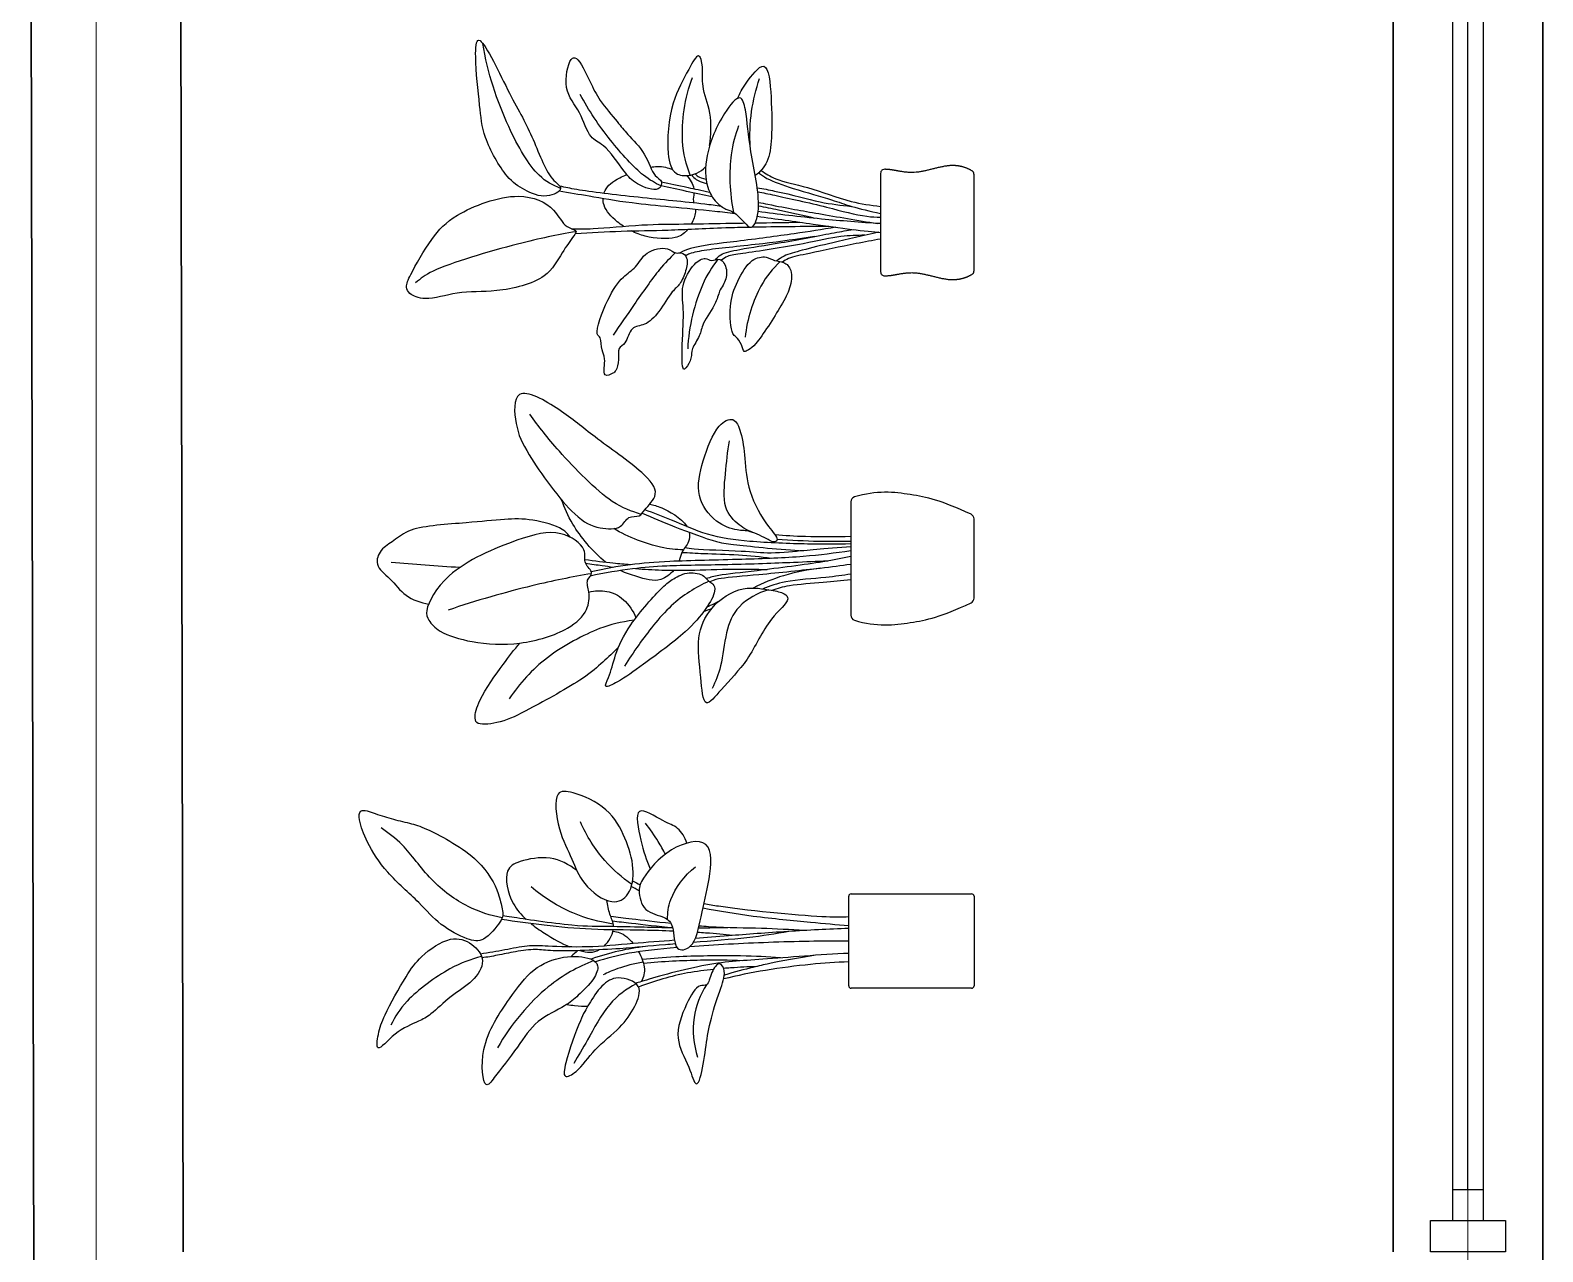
# Model space of a CAD drawing. Header units: metres. Extents: x 68508 to 226087, y -5893 to 20329.
# Drawn here: x 186342 to 188768, y 6134 to 8093 of the extents above; entities that cross this region are included whole.
import ezdxf

# ---------------------------------------------------------------- set-up
doc = ezdxf.new("R2010")
doc.units = ezdxf.units.M
doc.header["$LTSCALE"] = 0.05
for name, color, linetype, lineweight in [('A314G', 151, 'Continuous', 25), ('Acotado', 251, 'Continuous', 15), ('muro', 7, 'Continuous', 30)]:
    doc.layers.add(name, color=color, linetype=linetype, lineweight=lineweight)

# ---------------------------------------------------------------- blocks, each defined once
blk = doc.blocks.new('*U106')
at = {"layer": 'muro', "color": 7, "linetype": 'Continuous', "lineweight": 30}
for p, q in [((10.3397, 0.12), (7.5822, 0.12)), ((7.462, -0.12), (10.4594, -0.12))]:
    blk.add_line(p, q, dxfattribs=at)
blk = doc.blocks.new('*U119')
at = {"layer": 'muro', "color": 7, "linetype": 'Continuous', "lineweight": 30}
for p, q in [((2.8775, 0.12), (0.12, 0.12)), ((0, -0.12), (2.8775, -0.12))]:
    blk.add_line(p, q, dxfattribs=at)
blk = doc.blocks.new('*U120')
at = {"layer": 'A314G', "color": 151, "linetype": 'Continuous', "lineweight": 25}
for p, q in [((0.1, 0.085, -1), (0.1, 0.035, -1)), ((2.6575, 0.085, -1), (2.6575, 0.035, -1)), ((0.1, 0.06, -1), (2.6575, 0.06, -1))]:
    blk.add_line(p, q, dxfattribs=at)
at = {"layer": 'A314G', "color": 151, "linetype": 'Continuous', "lineweight": 25, "elevation": -1}
for points in [[(0.05, 0), (0, 0), (0, 0.12), (0.05, 0.12)], [(2.7075, 0), (2.7575, 0), (2.7575, 0.12), (2.7075, 0.12)], [(0.05, 0.085), (0.05, 0.035), (2.7075, 0.035), (2.7075, 0.085)]]:
    blk.add_lwpolyline(points, close=True, dxfattribs=at)

msp = doc.modelspace()

# ---------------------------------------------------------------- linework, layer by layer
for centre, radius, start, end in [((187665.957, 7336.919), 8.245, 107.179971, 180), ((187847.199, 7309.534), 8.245, 0, 64.904893), ((187847.199, 7182.447), 8.245, 295.095107, 360), ((187665.957, 7155.062), 8.245, 180, 252.820029), ((187658.424, 6704.378), 3.895, 90, 180), ((187851.548, 6704.378), 3.895, 0, 90), ((187658.424, 6560.617), 3.895, 180, 270), ((187851.548, 6560.617), 3.895, 270, 0)]:
    msp.add_arc(centre, radius, start, end)
for points, knots in [([(187192.424, 7839.437), (187193.202, 7843.893), (187171.9, 7854.797), (187146.248, 7929.703), (187111.248, 7986.973), (187058.309, 8101.295), (187054.534, 8043.539), (187062.95, 7971.925), (187067.205, 7922.48), (187103.766, 7856.585), (187133.179, 7836.956), (187167.97, 7821.816), (187191.57, 7834.543), (187192.424, 7839.437)], [0, 0, 0, 0, 0.39959571, 1.16026008, 1.97278457, 2.8137116, 3.27384386, 4.04849785, 4.6869895, 5.42779509, 5.95497145, 6.48933013, 6.92822822, 6.92822822, 6.92822822, 6.92822822]), ([(187192.424, 7839.437), (187180.082, 7845.005), (187152.367, 7857.732), (187103.339, 7941.613), (187074.807, 8026.09), (187067.771, 8071.994)], [0, 0, 0, 0, 0.56062369, 1.40482399, 2.44308495, 2.44308495, 2.44308495, 2.44308495]), ([(187353.968, 7850.465), (187352.605, 7854.364), (187340.375, 7858.936), (187329.627, 7897.17), (187299.617, 7925.921), (187283.835, 7946.498), (187253.682, 7981.342), (187240.452, 8008.664), (187220.721, 8051.378), (187205.555, 8048.425), (187194.687, 7996.009), (187225.305, 7964.381), (187237.565, 7918.858), (187263.265, 7911.847), (187294.888, 7865.561), (187311.549, 7846.332), (187350.964, 7831.798), (187355.259, 7846.772), (187353.968, 7850.465)], [0, 0, 0, 0, 0.32881913, 0.87271035, 1.43707555, 1.89372051, 2.47353054, 2.99521911, 3.56735274, 3.82169875, 4.41610837, 5.00995507, 5.581398, 6.01769169, 6.65716035, 7.13510372, 7.6498958, 7.96134373, 7.96134373, 7.96134373, 7.96134373]), ([(187431.38, 7908.302), (187433.773, 7925.526), (187435.62, 7960.257), (187417.422, 8002.812), (187422.01, 8031.488), (187414.471, 8062.137), (187395.326, 8024.987), (187368.335, 7978.822), (187360.53, 7898.062), (187372.998, 7860.502), (187397.644, 7859.72), (187411.126, 7863.481), (187420.975, 7870.051), (187424.998, 7874.05)], [0, 0, 0, 0, 0.63532972, 1.22163155, 1.71215355, 2.09161481, 2.54605092, 3.22634025, 4.01807804, 4.53078609, 4.92492959, 5.25726164, 5.62009818, 5.62009818, 5.62009818, 5.62009818]), ([(187476.349, 7984.148), (187479.92, 7992.802), (187487.335, 8005.916), (187524.916, 8056.181), (187530.879, 7979.377), (187531.734, 7923.491), (187526.795, 7881.435), (187512.121, 7866.221), (187504.646, 7860.159)], [0, 0, 0, 0, 0.46617261, 1.01399696, 1.64151217, 2.35100998, 2.90260101, 3.37524765, 3.37524765, 3.37524765, 3.37524765]), ([(187400.3, 7860.948), (187393.897, 7878.654), (187382.706, 7915.456), (187391.223, 7985.879), (187403.928, 8017.754)], [0, 0, 0, 0, 0.66108187, 1.55354282, 1.55354282, 1.55354282, 1.55354282]), ([(187496.563, 7905.7), (187495.336, 7924.819), (187496.823, 7963.412), (187505.657, 7998.709), (187511.615, 8015.756)], [0, 0, 0, 0, 0.66686071, 1.31429443, 1.31429443, 1.31429443, 1.31429443]), ([(187353.522, 7843.651), (187343.704, 7848.652), (187322.862, 7859.08), (187268.51, 7918.427), (187237.618, 7964.807), (187223.634, 7990.568)], [0, 0, 0, 0, 0.50571593, 1.27977177, 2.10464008, 2.10464008, 2.10464008, 2.10464008]), ([(187469.8, 7801.261), (187465.637, 7803.889), (187457.18, 7805.802), (187440.68, 7817), (187424.482, 7842.385), (187422.978, 7894.85), (187450.019, 7956.906), (187481.72, 7994.964), (187491, 7960.755), (187495.231, 7897.597), (187516.289, 7814.106), (187500.94, 7770.217), (187485.925, 7786.222), (187475.279, 7797.803), (187469.8, 7801.261)], [0, 0, 0, 0, 0.32159686, 0.7006036, 1.16843044, 1.79379881, 2.54643807, 3.06662407, 3.46901951, 4.19363494, 5.03548146, 5.53419263, 5.86642777, 6.28972411, 6.28972411, 6.28972411, 6.28972411]), ([(187477.893, 7940.104), (187472.375, 7925.045), (187462.393, 7894.162), (187462.867, 7831.253), (187469.8, 7801.261)], [0, 0, 0, 0, 0.6101423, 1.45543391, 1.45543391, 1.45543391, 1.45543391]), ([(187262.023, 7831.753), (187262.509, 7833.303), (187266.477, 7843.223), (187277.273, 7852.328), (187294.496, 7860.253), (187298.599, 7861.967)], [4.196762582, 4.196762582, 4.196762582, 4.196762582, 4.284420799, 4.774146909, 4.916377096, 4.916377096, 4.916377096, 4.916377096]), ([(187336.639, 7873.615), (187340.399, 7874.293), (187355.609, 7876.203), (187363.954, 7872.713), (187371.969, 7870.035)], [5.336654782, 5.336654782, 5.336654782, 5.336654782, 5.47039957, 5.913307651, 5.913307651, 5.913307651, 5.913307651]), ([(187402.401, 7861.344), (187404.531, 7858.567), (187410.082, 7853.418), (187416.338, 7850.327), (187423.914, 7848.105), (187426.854, 7847.328)], [0, 0, 0, 0, 0.285023523, 0.56647485, 0.713006162, 0.713006162, 0.713006162, 0.713006162]), ([(187408.188, 7863.09), (187409.565, 7861.5), (187412.576, 7858.01), (187419.422, 7855.875), (187425.61, 7854.568)], [0, 0, 0, 0, 0.220932726, 0.521796928, 0.521796928, 0.521796928, 0.521796928]), ([(187510.002, 7864.817), (187514.273, 7861.566), (187523.606, 7854.192), (187566.282, 7838.515), (187627.805, 7821.907), (187654.454, 7811.434), (187688.585, 7803.031), (187705.532, 7799.6)], [0, 0, 0, 0, 0.35299359, 0.94460127, 1.64663004, 2.16194638, 2.66745091, 2.66745091, 2.66745091, 2.66745091]), ([(187513.85, 7868.701), (187521.279, 7863.541), (187537.212, 7852.358), (187591.026, 7842.414), (187650.4, 7818.754), (187689.816, 7812.512), (187705.532, 7810.867)], [0, 0, 0, 0, 0.45819529, 1.09861836, 1.85286773, 2.34854972, 2.34854972, 2.34854972, 2.34854972]), ([(187190.149, 7835.737), (187206.19, 7832.963), (187240, 7827.553), (187310.075, 7814.722), (187402.476, 7807.8), (187461.369, 7800.907), (187472.215, 7799.574)], [0, 0, 0, 0, 0.61470048, 1.34777625, 2.36408622, 2.59312826, 2.59312826, 2.59312826, 2.59312826]), ([(187450.163, 7810.907), (187441.395, 7812.113), (187400.613, 7817.481), (187321.057, 7824.305), (187219.419, 7836.796), (187200.322, 7841.294), (187191.279, 7843.236)], [2.41301102, 2.41301102, 2.41301102, 2.41301102, 2.66570903, 3.57648288, 4.45217402, 4.91553234, 4.91553234, 4.91553234, 4.91553234]), ([(187353.968, 7850.465), (187368.343, 7847.328), (187384.047, 7843.925), (187418.442, 7836.541), (187431.306, 7833.797)], [0, 0, 0, 0, 0.58439284, 0.888017489, 0.888017489, 0.888017489, 0.888017489]), ([(187507.734, 7840.812), (187517.297, 7839.13), (187558.722, 7831.392), (187606.143, 7816.731), (187642.021, 7812.702), (187658.808, 7810.952)], [1.28936439, 1.28936439, 1.28936439, 1.28936439, 1.51429512, 2.27715746, 2.9030695, 2.9030695, 2.9030695, 2.9030695]), ([(187213.531, 7763.507), (187216.032, 7766.957), (187220.501, 7773.218), (187197.971, 7776.331), (187183.658, 7810.505), (187123.46, 7839.14), (187022.283, 7800.483), (186985.874, 7761.909), (186952.031, 7703.656), (186943.364, 7682.247), (186949.822, 7669.371), (186977.094, 7657.95), (187028.664, 7675.977), (187088.517, 7671.861), (187171.121, 7691.599), (187192.849, 7735.328), (187208.637, 7756.757), (187213.531, 7763.507)], [0, 0, 0, 0, 0.25800161, 0.60644519, 1.12126567, 1.80644734, 2.69577453, 3.35765377, 4.06972758, 4.4734365, 4.77044911, 5.21753509, 5.85351473, 6.55420518, 7.3385276, 7.94188582, 8.44659629, 8.44659629, 8.44659629, 8.44659629]), ([(187293.139, 7778.956), (187289.704, 7781.22), (187275.751, 7791.43), (187262.066, 7806.485), (187260.414, 7820.123), (187260.597, 7823.792)], [3.18641727, 3.18641727, 3.18641727, 3.18641727, 3.343263094, 3.857078894, 4.052050469, 4.052050469, 4.052050469, 4.052050469]), ([(187406.245, 7832.469), (187405.906, 7827.802), (187404.644, 7822.326), (187405.499, 7817.32), (187405.698, 7816.414)], [0.553378051, 0.553378051, 0.553378051, 0.553378051, 0.825310681, 0.885846175, 0.885846175, 0.885846175, 0.885846175]), ([(187508.563, 7834.109), (187517.659, 7832.692), (187538.224, 7828.252), (187620.717, 7810.305), (187672.85, 7794.912), (187698.404, 7793.674), (187705.532, 7793.708)], [1.77888436, 1.77888436, 1.77888436, 1.77888436, 2.22024044, 3.03168971, 3.74804879, 4.02970179, 4.02970179, 4.02970179, 4.02970179]), ([(187600.637, 7791.626), (187581.041, 7796.225), (187548.436, 7803.565), (187520.879, 7809.061), (187509.707, 7811.279)], [0, 0, 0, 0, 0.68354366, 1.07749712, 1.07749712, 1.07749712, 1.07749712]), ([(187509.729, 7817.371), (187514.925, 7816.312), (187553.647, 7808.486), (187603.702, 7799.61), (187668.994, 7788.45), (187700.336, 7783.491)], [1.46905105, 1.46905105, 1.46905105, 1.46905105, 1.58914033, 2.39069088, 3.24892, 3.24892, 3.24892, 3.24892]), ([(187408.257, 7806.603), (187408.545, 7804.964), (187409.153, 7798.021), (187405.555, 7789.015), (187402.013, 7782.825)], [1.099174105, 1.099174105, 1.099174105, 1.099174105, 1.199251041, 1.502949055, 1.502949055, 1.502949055, 1.502949055]), ([(187507.862, 7794.991), (187537.71, 7791.005), (187611.171, 7780.413), (187683.525, 7770.452), (187705.532, 7769.176)], [2.84378408, 2.84378408, 2.84378408, 2.84378408, 3.47392658, 4.39326621, 4.39326621, 4.39326621, 4.39326621]), ([(187705.532, 7783.17), (187673.675, 7785.101), (187604.507, 7790.574), (187540.812, 7798.158), (187509.081, 7802.532)], [0.18943279, 0.18943279, 0.18943279, 0.18943279, 0.9579973, 1.84792615, 1.84792615, 1.84792615, 1.84792615]), ([(187217.145, 7770.324), (187185.637, 7764.921), (187129.53, 7753.748), (186985.524, 7711.554), (186968.778, 7695.089), (186959.699, 7688.399)], [0, 0, 0, 0, 0.8614075, 1.91022863, 2.42186302, 2.42186302, 2.42186302, 2.42186302]), ([(187209.913, 7775.112), (187221.504, 7774.935), (187244.985, 7774.18), (187324.194, 7782.504), (187390.413, 7782.462), (187438.882, 7783.472), (187477.224, 7784.083), (187487.815, 7784.245)], [0, 0, 0, 0, 0.5187431, 1.29603422, 2.01755199, 2.7418988, 3.00306331, 3.00306331, 3.00306331, 3.00306331]), ([(187216.082, 7767.252), (187240.584, 7768.914), (187289.744, 7771.82), (187367.314, 7772.358), (187430.654, 7776.087), (187482.149, 7777.506), (187495.552, 7777.807)], [0, 0, 0, 0, 0.75501768, 1.51779653, 2.36387574, 2.64570626, 2.64570626, 2.64570626, 2.64570626]), ([(187396.277, 7774.21), (187389.044, 7765.604), (187376.56, 7757.812), (187336.07, 7759.047), (187312.705, 7768.16), (187305.802, 7771.626)], [1.65458177, 1.65458177, 1.65458177, 1.65458177, 2.07770305, 2.7098501, 3.00397798, 3.00397798, 3.00397798, 3.00397798]), ([(187633.868, 7777.391), (187611.662, 7773.72), (187566.693, 7766.652), (187477.831, 7754.701), (187406.07, 7747.118), (187389.112, 7739.034), (187384.193, 7736.436)], [0, 0, 0, 0, 0.72279363, 1.57182728, 2.33221434, 2.64417434, 2.64417434, 2.64417434, 2.64417434]), ([(187599.575, 7762.634), (187571.918, 7758.41), (187520.145, 7750.523), (187429.122, 7742.123), (187403.699, 7736.624), (187394.581, 7732.932), (187392.396, 7731.946)], [0, 0, 0, 0, 0.8058645, 1.63979098, 2.1104609, 2.26447822, 2.26447822, 2.26447822, 2.26447822]), ([(187440.878, 7725.387), (187443.308, 7728.304), (187448.72, 7735.443), (187483.448, 7743.134), (187544.986, 7751.681), (187630.748, 7768.919), (187651.287, 7772.088), (187661.39, 7773.76)], [0, 0, 0, 0, 0.29685705, 0.79270587, 1.51443025, 2.33205793, 2.81961352, 2.81961352, 2.81961352, 2.81961352]), ([(187680.402, 7764.49), (187667.579, 7764.481), (187639.802, 7763.865), (187583.052, 7750.031), (187486.678, 7735.271), (187462.28, 7732.645), (187453.37, 7726.863), (187450.383, 7724.483)], [0, 0, 0, 0, 0.54556633, 1.23630174, 2.10623892, 2.54829125, 2.79947283, 2.79947283, 2.79947283, 2.79947283]), ([(187702.914, 7769.341), (187678.162, 7764.135), (187629.856, 7753.14), (187582.28, 7741.221), (187550.882, 7732.543), (187542.781, 7726.267), (187539.041, 7723.351)], [0, 0, 0, 0, 0.76624442, 1.39040947, 1.87655337, 2.20835414, 2.20835414, 2.20835414, 2.20835414]), ([(187276.122, 7543.122), (187278.647, 7544.558), (187281.561, 7547.199), (187287.107, 7565.258), (187282.815, 7584.681), (187298.59, 7590.009), (187303.929, 7619.411), (187329.127, 7618.857), (187351.292, 7641.276), (187370.026, 7674.59), (187384.575, 7685.45), (187393.702, 7706.774), (187397.679, 7728.006), (187386.398, 7738.447), (187376.11, 7733.742), (187364.287, 7747.378), (187327.308, 7739.537), (187314.365, 7712.103), (187290.185, 7698.283), (187267.506, 7664.324), (187245.413, 7605.071), (187258.387, 7601.599), (187256.925, 7578.57), (187266.072, 7568.954), (187257.94, 7534.456), (187272.697, 7541.174), (187276.122, 7543.122)], [0, 0, 0, 0, 0.2276228, 0.60101372, 0.97054415, 1.29119675, 1.73293253, 2.13312563, 2.62254841, 3.16495367, 3.53540592, 3.95373897, 4.35440696, 4.65849172, 4.92072329, 5.26121952, 5.76719336, 6.2401975, 6.68372059, 7.2719946, 7.93310057, 8.18257742, 8.57193132, 8.90974081, 9.35531378, 9.66398167, 9.66398167, 9.66398167, 9.66398167]), ([(187705.532, 7758.433), (187692.878, 7756.219), (187657.715, 7749.762), (187593.896, 7735.877), (187560.015, 7729.191), (187551.084, 7723.629), (187548.046, 7721.552)], [0.26741879, 0.26741879, 0.26741879, 0.26741879, 0.70291897, 1.4707904, 1.98799385, 2.25219364, 2.25219364, 2.25219364, 2.25219364]), ([(187376.248, 7736.377), (187367.467, 7727.812), (187349.825, 7710.542), (187309.454, 7652.219), (187287.77, 7621.039), (187276.771, 7604.53)], [0, 0, 0, 0, 0.53359316, 1.26500971, 1.94358794, 1.94358794, 1.94358794, 1.94358794]), ([(187448.318, 7677.105), (187450.075, 7680.773), (187455.624, 7686.532), (187461.589, 7709.197), (187449.265, 7730.517), (187434.122, 7721.472), (187424.108, 7730.47), (187404.08, 7718.776), (187384.072, 7683.18), (187391.228, 7645.684), (187387.035, 7594.909), (187386.624, 7546.025), (187394.701, 7552.279), (187403.196, 7567.944), (187401.79, 7583.144), (187416.921, 7603.17), (187419.189, 7624.111), (187442.822, 7655.096), (187445.926, 7672.111), (187448.318, 7677.105)], [0, 0, 0, 0, 0.3019349, 0.72027491, 1.10875492, 1.42867956, 1.71405299, 2.10383109, 2.65274832, 3.18686439, 3.85221241, 4.40592229, 4.58755015, 4.95587957, 5.30046438, 5.72163855, 6.12949415, 6.6741951, 7.08536372, 7.08536372, 7.08536372, 7.08536372]), ([(187444.68, 7726.08), (187435.065, 7713.077), (187416.124, 7686.339), (187397.112, 7617.127), (187396.343, 7582.146)], [0, 0, 0, 0, 0.61266441, 1.5138806, 1.5138806, 1.5138806, 1.5138806]), ([(187493.64, 7580.707), (187497.332, 7583.1), (187507.751, 7589.856), (187547.013, 7652.558), (187560.427, 7677.339), (187565.402, 7708.464), (187551.035, 7722.858), (187534.778, 7722.755), (187522.162, 7731.969), (187495.812, 7726.98), (187474.748, 7689.781), (187461.464, 7653.791), (187466.183, 7606.099), (187473.911, 7602.043), (187483.498, 7590.207), (187485.115, 7575.18), (187491.145, 7579.089), (187493.64, 7580.707)], [0, 0, 0, 0, 0.35116181, 1.09820704, 1.59715223, 2.06066454, 2.42679459, 2.76903662, 3.10354523, 3.52367881, 4.08185693, 4.65540813, 5.23332241, 5.47656968, 5.81856993, 6.11931953, 6.35670785, 6.35670785, 6.35670785, 6.35670785]), ([(187544.458, 7722.416), (187532.57, 7710.655), (187509.892, 7685.15), (187491.001, 7629.572), (187488.604, 7601.21)], [0, 0, 0, 0, 0.62302037, 1.43585964, 1.43585964, 1.43585964, 1.43585964]), ([(187142.182, 7412.131), (187130.234, 7431.512), (187119.473, 7455.39), (187114.486, 7530.175), (187197.82, 7482.322), (187244.089, 7441.59), (187321.632, 7388.969), (187354.289, 7350.313), (187326.243, 7325.173), (187320.292, 7312.001), (187299.111, 7315.656), (187291.163, 7292.33), (187251.589, 7293.439), (187210.834, 7312.587), (187159.81, 7383.536), (187142.182, 7412.131)], [0, 0, 0, 0, 0.65140989, 1.25116438, 1.97365101, 2.72477027, 3.57805374, 4.14063315, 4.6243181, 4.94380242, 5.30071106, 5.68885021, 6.19378448, 6.79233488, 7.75340012, 7.75340012, 7.75340012, 7.75340012]), ([(187321.743, 7316.952), (187305.534, 7322.292), (187271.851, 7331.862), (187186.856, 7419.377), (187157.71, 7457.102), (187143.07, 7477.853)], [0, 0, 0, 0, 0.62939557, 1.57959279, 2.34735663, 2.34735663, 2.34735663, 2.34735663]), ([(187525.147, 7276.378), (187529.856, 7273.901), (187535.472, 7271.004), (187542.908, 7277.923), (187522.042, 7299.185), (187491.454, 7352.956), (187488.613, 7405.543), (187483.329, 7446.284), (187470.845, 7475.381), (187440.574, 7459.528), (187419.626, 7402.441), (187407.231, 7346.882), (187438.894, 7303.104), (187475.413, 7289.994), (187496.216, 7291.775), (187517.334, 7280.49), (187525.147, 7276.378)], [0, 0, 0, 0, 0.296663, 0.50006791, 0.93803603, 1.63972437, 2.28322351, 2.85518504, 3.28664189, 3.71660224, 4.40585024, 5.06461064, 5.68117881, 6.21077728, 6.61421625, 7.10646865, 7.10646865, 7.10646865, 7.10646865]), ([(187503.836, 7286.677), (187494.879, 7289.642), (187477.814, 7298.854), (187450.818, 7327.237), (187457.32, 7383.353), (187459.858, 7417.373), (187463.1, 7434.824)], [0, 0, 0, 0, 0.46797406, 0.99155556, 1.63554103, 2.27741533, 2.27741533, 2.27741533, 2.27741533]), ([(187850.695, 7317), (187802.812, 7339.425), (187756.701, 7349.565), (187698.945, 7355.745), (187663.522, 7344.796)], [0.39058882, 0.39058882, 0.39058882, 0.39058882, 1.16595964, 1.92537455, 1.92537455, 1.92537455, 1.92537455]), ([(187264.635, 7240.35), (187243.433, 7256.477), (187209.725, 7300.111), (187198.756, 7326.629), (187193.914, 7340.261)], [3.97869849, 3.97869849, 3.97869849, 3.97869849, 4.76750574, 5.35329331, 5.35329331, 5.35329331, 5.35329331]), ([(187335.129, 7333.199), (187341.734, 7331.846), (187354.334, 7328.826), (187384.66, 7312.435), (187395.306, 7297.157)], [0, 0, 0, 0, 0.4181128, 1.05577062, 1.05577062, 1.05577062, 1.05577062]), ([(187207.863, 7280.296), (187204.128, 7284.889), (187196.691, 7295.601), (187145.84, 7310.279), (187101.423, 7309.65), (187042.284, 7302.609), (186951.684, 7297.908), (186926.441, 7274.679), (186903.081, 7261.631), (186892.791, 7234.257), (186920.624, 7214.264), (186941.963, 7183.92), (186968.042, 7175.336), (186980.785, 7173.086)], [0, 0, 0, 0, 0.37067651, 0.99066079, 1.58236544, 2.27452961, 3.10332415, 3.60538977, 4.05007814, 4.47267369, 4.9570788, 5.49508519, 6.04314486, 6.04314486, 6.04314486, 6.04314486]), ([(187323.273, 7318.716), (187340.457, 7311.14), (187372.811, 7297.808), (187443.698, 7271.034), (187473.788, 7268.683), (187546.124, 7259.942), (187581.972, 7258.681)], [0, 0, 0, 0, 0.66023042, 1.40136285, 1.906419, 2.81890607, 2.81890607, 2.81890607, 2.81890607]), ([(187657.713, 7269.472), (187634.57, 7268.924), (187588.931, 7268.701), (187495.513, 7272.276), (187428.898, 7281.531), (187370.886, 7308.274), (187341.741, 7318.699), (187327.359, 7324.205)], [0, 0, 0, 0, 0.73302649, 1.57921358, 2.30867745, 3.00009736, 3.59798288, 3.59798288, 3.59798288, 3.59798288]), ([(186981.282, 7147.038), (186978.362, 7151.747), (186973.797, 7165.167), (187009.6, 7230.304), (187120.45, 7277.042), (187189.442, 7295.443), (187236.582, 7263.456), (187227.517, 7237.594), (187248.017, 7223.446), (187231.487, 7211.497), (187240.094, 7191.766), (187236.733, 7161.252), (187204.342, 7129.215), (187126.573, 7105.454), (187052.867, 7109.84), (186999.146, 7125.855), (186984.894, 7141.213), (186981.282, 7147.038)], [0, 0, 0, 0, 0.35471278, 1.0672384, 2.0430493, 2.78510724, 3.37496878, 3.78948292, 4.15902431, 4.48194557, 4.86596584, 5.33456986, 5.9070408, 6.69462041, 7.46406825, 8.11135662, 8.55021073, 8.55021073, 8.55021073, 8.55021073]), ([(187389.207, 7259.937), (187376.886, 7260.4), (187352.065, 7261.803), (187300.437, 7280.031), (187277.502, 7294.073)], [0, 0, 0, 0, 0.53496071, 1.32504187, 1.32504187, 1.32504187, 1.32504187]), ([(187398.575, 7288.237), (187399.615, 7282.957), (187398.384, 7269.889), (187385.821, 7258.05), (187384.154, 7247.338), (187382.553, 7242.455)], [1.201396424, 1.201396424, 1.201396424, 1.201396424, 1.460190904, 1.857667543, 2.145213238, 2.145213238, 2.145213238, 2.145213238]), ([(187536.076, 7284.347), (187552.371, 7283.111), (187585.009, 7281.163), (187633.498, 7280.922), (187657.713, 7281.701)], [0, 0, 0, 0, 0.6158926, 1.36580847, 1.36580847, 1.36580847, 1.36580847]), ([(187539.527, 7277.29), (187561.549, 7275.564), (187605.703, 7273.477), (187640.383, 7273.586), (187657.713, 7273.968)], [0, 0, 0, 0, 0.71606128, 1.35036903, 1.35036903, 1.35036903, 1.35036903]), ([(187241.612, 7225.41), (187262.175, 7230.069), (187305.362, 7237.685), (187368.637, 7242.778), (187483.784, 7244.841), (187580.346, 7248.468), (187632.465, 7255.122), (187657.713, 7258.949)], [0, 0, 0, 0, 0.69957967, 1.40419728, 2.34774041, 3.22257792, 3.99248449, 3.99248449, 3.99248449, 3.99248449]), ([(187386.866, 7255.957), (187398.664, 7255.316), (187422.385, 7253.882), (187478.557, 7252.796), (187512.702, 7249.04), (187530.224, 7246.772)], [0, 0, 0, 0, 0.523693, 1.17755083, 1.81794932, 1.81794932, 1.81794932, 1.81794932]), ([(187657.713, 7264.796), (187639.534, 7263.429), (187602.243, 7260.366), (187583.021, 7258.936), (187526.353, 7252.875), (187486.248, 7258.656), (187406.48, 7259.726), (187396.729, 7262.585), (187391.719, 7263.518)], [0, 0, 0, 0, 0.65049821, 1.05644243, 1.69034186, 2.30036477, 3.06433849, 3.40825929, 3.40825929, 3.40825929, 3.40825929]), ([(187030.489, 7231.529), (187012.091, 7232.772), (186975.302, 7235.354), (186938.936, 7238.096), (186920.757, 7239.513)], [0, 0, 0, 0, 0.65423177, 1.30481825, 1.30481825, 1.30481825, 1.30481825]), ([(187231.386, 7244.681), (187246.34, 7242.474), (187276.363, 7238.842), (187294.974, 7237.275), (187304.285, 7236.576)], [0, 0, 0, 0, 0.59234377, 1.05788422, 1.05788422, 1.05788422, 1.05788422]), ([(187232.417, 7238.857), (187241.232, 7237.425), (187258.894, 7234.768), (187270.868, 7233.177), (187276.859, 7232.412)], [0, 0, 0, 0, 0.455281231, 0.829694729, 0.829694729, 0.829694729, 0.829694729]), ([(187620.84, 7242.074), (187602.449, 7241.194), (187564.801, 7239.55), (187460.626, 7235.396), (187363.419, 7235.135), (187308.643, 7230.237), (187262.372, 7222.83), (187240.025, 7218.002)], [0, 0, 0, 0, 0.65373545, 1.55543241, 2.42692161, 3.07950549, 3.80798889, 3.80798889, 3.80798889, 3.80798889]), ([(187312.479, 7230.024), (187326.448, 7228.823), (187355.424, 7227.126), (187399.721, 7226.996), (187470.145, 7229.815), (187505.485, 7228.991), (187523.588, 7228.465)], [0, 0, 0, 0, 0.57047085, 1.16158706, 1.89571752, 2.54409452, 2.54409452, 2.54409452, 2.54409452]), ([(187657.713, 7249.401), (187642.844, 7246.26), (187613.347, 7239.848), (187509.105, 7226.334), (187447.712, 7219.957), (187432.836, 7215.829), (187426.214, 7214.109)], [0, 0, 0, 0, 0.59392436, 1.50133955, 2.19268087, 2.59118713, 2.59118713, 2.59118713, 2.59118713]), ([(187657.713, 7236.618), (187641.362, 7234.392), (187608.679, 7230.019), (187512.945, 7219.878), (187451.701, 7215.185), (187439.486, 7212.241), (187431.861, 7208.594)], [0, 0, 0, 0, 0.64486181, 1.55555566, 2.27079319, 2.6226215, 2.6226215, 2.6226215, 2.6226215]), ([(187609.994, 7230.487), (187589.736, 7228.444), (187549.566, 7220.206), (187516.755, 7206.708), (187501.001, 7198.783)], [0, 0, 0, 0, 0.6874817, 1.32730185, 1.32730185, 1.32730185, 1.32730185]), ([(187242.036, 7221.774), (187209.944, 7216.318), (187145.998, 7203.771), (187056.146, 7178.386), (187012.037, 7163.309)], [0, 0, 0, 0, 0.86925717, 1.90945726, 1.90945726, 1.90945726, 1.90945726]), ([(187439.445, 7193.976), (187440.047, 7198.767), (187437.65, 7205.91), (187429.481, 7209.135), (187422.82, 7220.166), (187397.733, 7226.258), (187372.245, 7213.736), (187354.169, 7199.713), (187301.272, 7140.328), (187279.924, 7093.832), (187271.628, 7057.988), (187259.518, 7035.894), (187289.097, 7050.079), (187325.043, 7076.641), (187393.983, 7126.355), (187424.295, 7162.663), (187438.448, 7186.027), (187439.445, 7193.976)], [0, 0, 0, 0, 0.29791544, 0.54312641, 0.84498136, 1.27470472, 1.72802025, 2.15484121, 2.93005265, 3.57773364, 4.11988765, 4.45611098, 4.85111926, 5.47314934, 6.28329728, 6.9044056, 7.39869125, 7.39869125, 7.39869125, 7.39869125]), ([(187373.736, 7227.179), (187368.258, 7220.798), (187349.439, 7206.267), (187319.985, 7215.178), (187297.065, 7222.742), (187288.204, 7226.703)], [2.42866355, 2.42866355, 2.42866355, 2.42866355, 2.78461611, 3.33343087, 3.67544577, 3.67544577, 3.67544577, 3.67544577]), ([(187430.342, 7209.74), (187408.632, 7199.372), (187367.741, 7175.401), (187317.833, 7108.531), (187302.1, 7085.157), (187294.679, 7073.189)], [0, 0, 0, 0, 0.74729442, 1.53752937, 2.10924888, 2.10924888, 2.10924888, 2.10924888]), ([(187657.713, 7220.94), (187644.349, 7219.093), (187618.653, 7214.966), (187552.156, 7210.893), (187528.693, 7201.921), (187516.795, 7197.369)], [0, 0, 0, 0, 0.55958671, 1.26678694, 1.81058459, 1.81058459, 1.81058459, 1.81058459]), ([(187657.713, 7211.908), (187642.982, 7210.35), (187614.817, 7206.933), (187558.959, 7203.958), (187540.277, 7197.906), (187530.986, 7194.932)], [0, 0, 0, 0, 0.58637643, 1.23533839, 1.71120791, 1.71120791, 1.71120791, 1.71120791]), ([(187237.819, 7192.265), (187247.094, 7194.873), (187267.307, 7195.359), (187292.41, 7184.301), (187309.535, 7161.745), (187313.179, 7150.919)], [0, 0, 0, 0, 0.47289292, 0.93935946, 1.36427157, 1.36427157, 1.36427157, 1.36427157]), ([(187426.11, 7014.73), (187431.292, 7012.889), (187452.821, 7041.313), (187495.309, 7081.91), (187523.392, 7148.248), (187562.614, 7179.214), (187550.657, 7191.842), (187528.577, 7195.011), (187483.179, 7204.5), (187430.318, 7169.97), (187408.982, 7118.275), (187417.732, 7061.339), (187420.171, 7016.84), (187426.11, 7014.73)], [0, 0, 0, 0, 0.4948213, 1.20042353, 1.96243473, 2.53009457, 2.81145136, 3.22091639, 3.80923518, 4.48371452, 5.12067112, 5.82082397, 6.38783614, 6.38783614, 6.38783614, 6.38783614]), ([(187526.201, 7195.789), (187508.666, 7191.236), (187474.53, 7172.065), (187456.036, 7128.139), (187451.582, 7073.188), (187440.854, 7049.17), (187435.402, 7037.375)], [0, 0, 0, 0, 0.6484754, 1.2471903, 1.89406551, 2.4432752, 2.4432752, 2.4432752, 2.4432752]), ([(187434.072, 7165.286), (187430.455, 7164.354), (187425.99, 7162.072), (187423.217, 7161.068), (187421.398, 7160.454)], [0.117338876, 0.117338876, 0.117338876, 0.117338876, 0.291720494, 0.502808287, 0.502808287, 0.502808287, 0.502808287]), ([(187445.881, 7177.261), (187441.456, 7174.94), (187432.508, 7170.489), (187428.569, 7168.654), (187426.598, 7167.74)], [0, 0, 0, 0, 0.340548063, 0.565120502, 0.565120502, 0.565120502, 0.565120502]), ([(187663.522, 7147.185), (187698.945, 7136.236), (187756.701, 7142.416), (187802.812, 7152.556), (187850.695, 7174.981)], [-1.55999636, -1.55999636, -1.55999636, -1.55999636, -0.80058146, -0.02521064, -0.02521064, -0.02521064, -0.02521064]), ([(187310.324, 7147.1), (187287.701, 7144.01), (187253.46, 7136.35), (187165.736, 7090.291), (187127.022, 7045.843), (187109.947, 7021.233)], [0, 0, 0, 0, 0.63283013, 1.49298728, 2.32682021, 2.32682021, 2.32682021, 2.32682021]), ([(187285.443, 7104.107), (187277.367, 7095.776), (187259.034, 7078.874), (187229.056, 7051.747), (187141.384, 7003.962), (187100.575, 6982.944), (187059.279, 6977.87), (187053.349, 6991.022), (187061.461, 7022.487), (187100.478, 7077.436), (187117.74, 7099.429), (187127.139, 7110.489)], [0, 0, 0, 0, 0.51896848, 1.08803606, 1.96047348, 2.59111547, 3.11109635, 3.38467356, 3.86949558, 4.59448327, 5.17491939, 5.17491939, 5.17491939, 5.17491939]), ([(187231.19, 6724.595), (187220.877, 6737.455), (187211.152, 6765.24), (187188.064, 6807.849), (187179.349, 6876.058), (187215.606, 6871.451), (187270.378, 6847.497), (187297.078, 6798.404), (187311.832, 6750.633), (187305.626, 6706.051), (187273.233, 6687.459), (187242.337, 6710.696), (187231.19, 6724.595)], [0, 0, 0, 0, 0.58806215, 1.22533271, 1.88094858, 2.31243698, 2.99027338, 3.64220583, 4.26606722, 4.83062525, 5.30183849, 5.93748924, 5.93748924, 5.93748924, 5.93748924]), ([(187094.852, 6663.078), (187097.901, 6667.524), (187101.05, 6672.805), (187098.348, 6685.218), (187093.087, 6711.793), (187064.768, 6766.661), (186982.773, 6811.221), (186954.878, 6820.979), (186923.379, 6827.684), (186897.471, 6836), (186868.724, 6846.523), (186869.061, 6823.854), (186881.896, 6788.846), (186912.872, 6740.537), (186965.98, 6695.616), (186997.533, 6657.894), (187041.381, 6634.81), (187070.365, 6629.47), (187089.317, 6655.005), (187094.852, 6663.078)], [0, 0, 0, 0, 0.29727298, 0.5872021, 1.03117675, 1.72273136, 2.56411338, 3.04856438, 3.53043593, 4.01478472, 4.44019066, 4.77570354, 5.31507889, 5.98677338, 6.7197672, 7.34402416, 7.95124271, 8.40202894, 8.94180798, 8.94180798, 8.94180798, 8.94180798]), ([(187394.834, 6789.59), (187391.903, 6798.414), (187381.081, 6816.973), (187358.053, 6822.241), (187306.861, 6857.974), (187322.269, 6788.656), (187329.2, 6762.897), (187336.134, 6748.206)], [0, 0, 0, 0, 0.46456955, 0.92006336, 1.47748775, 2.07417139, 2.68824555, 2.68824555, 2.68824555, 2.68824555]), ([(187306.744, 6723.494), (187290.774, 6734.442), (187260.747, 6759.717), (187233.855, 6801.317), (187224.084, 6823.623)], [0, 0, 0, 0, 0.67040721, 1.4222428, 1.4222428, 1.4222428, 1.4222428]), ([(187360.386, 6771.844), (187356.759, 6778.825), (187349.142, 6792.613), (187335.812, 6812.301), (187328.566, 6821.698)], [0, 0, 0, 0, 0.427333755, 0.952153628, 0.952153628, 0.952153628, 0.952153628]), ([(187098.928, 6669.887), (187079.952, 6673.418), (187041.921, 6685.078), (186982.846, 6728.082), (186941.363, 6788.433), (186916.389, 6805.605), (186904.394, 6813.97)], [0, 0, 0, 0, 0.66934436, 1.42024832, 2.16764861, 2.75028022, 2.75028022, 2.75028022, 2.75028022]), ([(187329.266, 6683.409), (187321.466, 6690.762), (187315.724, 6714.317), (187324.531, 6735.122), (187363.971, 6784.01), (187438.719, 6803.068), (187431.469, 6727.342), (187417.503, 6675.449), (187408.235, 6620.749), (187372.906, 6614.381), (187375.418, 6657.028), (187359.862, 6672.699), (187337.119, 6676.007), (187329.266, 6683.409)], [0, 0, 0, 0, 0.49345875, 0.90451018, 1.6059276, 2.26285911, 2.91698534, 3.61063514, 4.23617626, 4.63570342, 5.1504955, 5.55150687, 6.04832086, 6.04832086, 6.04832086, 6.04832086]), ([(187218.442, 6745.551), (187206.053, 6755.363), (187177.047, 6771.134), (187127.77, 6761.819), (187099.836, 6747.706), (187109.052, 6698.358), (187129.079, 6674.689), (187137.002, 6667.324)], [0, 0, 0, 0, 0.60567752, 1.21686934, 1.6598063, 2.30044836, 2.64235728, 2.64235728, 2.64235728, 2.64235728]), ([(187363.995, 6667.042), (187364.113, 6677.966), (187365.071, 6700.686), (187391.138, 6738.352), (187408.532, 6751.352)], [0, 0, 0, 0, 0.5035758, 1.21354211, 1.21354211, 1.21354211, 1.21354211]), ([(187276.811, 6659.814), (187254.682, 6663.029), (187210.768, 6674.36), (187165.183, 6702.268), (187145.104, 6719.238)], [0, 0, 0, 0, 0.72046265, 1.50163611, 1.50163611, 1.50163611, 1.50163611]), ([(187277.269, 6655.61), (187277.038, 6662.98), (187270.008, 6676.083), (187268.041, 6690.376), (187266.262, 6697.788)], [4.845917834, 4.845917834, 4.845917834, 4.845917834, 5.217866944, 5.638519534, 5.638519534, 5.638519534, 5.638519534]), ([(187372.114, 6653.671), (187356.596, 6653.917), (187318.008, 6654.751), (187268.367, 6656.062), (187214.51, 6655.158), (187114.31, 6670.833), (187104.669, 6672.255), (187099.843, 6673.007)], [0.97887038, 0.97887038, 0.97887038, 0.97887038, 1.43898626, 2.09901134, 2.7768851, 3.64359572, 3.98031387, 3.98031387, 3.98031387, 3.98031387]), ([(187369.527, 6660.646), (187345.35, 6663.135), (187300.385, 6668.4), (187284.371, 6670.294), (187272.967, 6671.711)], [1.98857758, 1.98857758, 1.98857758, 1.98857758, 2.51972141, 3.03619967, 3.03619967, 3.03619967, 3.03619967]), ([(187654.529, 6656.847), (187634.064, 6658.566), (187592.907, 6662.389), (187502.883, 6670.992), (187447.366, 6680.033), (187420.622, 6685.146)], [0, 0, 0, 0, 0.69043433, 1.53514171, 2.29154449, 2.29154449, 2.29154449, 2.29154449]), ([(187422.322, 6692.566), (187429.663, 6691.284), (187492.689, 6681.092), (187618.234, 6670.033), (187642.515, 6671.52), (187654.529, 6671.723)], [1.29531496, 1.29531496, 1.29531496, 1.29531496, 1.4573406, 2.61699944, 3.14512253, 3.14512253, 3.14512253, 3.14512253]), ([(187373.097, 6648.282), (187357.526, 6648.962), (187308.126, 6650.661), (187243.268, 6649.954), (187168.346, 6657.142), (187120.342, 6663.54), (187097.534, 6667.198)], [1.06474065, 1.06474065, 1.06474065, 1.06474065, 1.45691331, 2.26495637, 3.03172703, 3.73105022, 3.73105022, 3.73105022, 3.73105022]), ([(187145.002, 6660.408), (187151.83, 6654.893), (187172.522, 6640.638), (187194.043, 6628.684), (187207.159, 6623.097)], [2.753447409, 2.753447409, 2.753447409, 2.753447409, 3.029163615, 3.534985034, 3.534985034, 3.534985034, 3.534985034]), ([(187275.531, 6664.78), (187285.628, 6663.636), (187305.822, 6661.345), (187350.019, 6656.251), (187372.114, 6653.671)], [0, 0, 0, 0, 0.48567025, 1.20424212, 1.20424212, 1.20424212, 1.20424212]), ([(187276.525, 6648.507), (187284.22, 6646.797), (187293.731, 6645.403), (187305.419, 6632.938), (187308.879, 6628.482)], [0, 0, 0, 0, 0.427771378, 0.618362024, 0.618362024, 0.618362024, 0.618362024]), ([(187558.331, 6647.934), (187536.012, 6644.048), (187502.28, 6637.865), (187434.785, 6632.503), (187405.185, 6630.188)], [0, 0, 0, 0, 0.72517108, 1.37728541, 1.37728541, 1.37728541, 1.37728541]), ([(187654.529, 6652.692), (187621.927, 6651.468), (187558.191, 6648.404), (187468.463, 6641.472), (187425.946, 6637.852), (187408.371, 6636.413)], [0, 0, 0, 0, 0.87022138, 1.72936297, 2.29156831, 2.29156831, 2.29156831, 2.29156831]), ([(187583.923, 6649.444), (187560.742, 6650.705), (187511.799, 6653.646), (187459.828, 6653.144), (187419.59, 6656.084), (187414.413, 6656.494)], [0, 0, 0, 0, 0.73407897, 1.54437674, 1.66100579, 1.66100579, 1.66100579, 1.66100579]), ([(186899.725, 6461.209), (186903.601, 6459.478), (186927.523, 6489.004), (186964.242, 6503.131), (186985.263, 6514.469), (187016.225, 6545.761), (187051.615, 6565.365), (187074.466, 6600.854), (187051.37, 6630.476), (187014.276, 6642.558), (186966.554, 6608.062), (186944.702, 6577.324), (186909.137, 6513.975), (186900.18, 6487.334), (186896.69, 6462.564), (186899.725, 6461.209)], [0, 0, 0, 0, 0.51974523, 1.09483991, 1.52016407, 2.09338657, 2.66766762, 3.19275026, 3.68431125, 4.20717287, 4.8489721, 5.41574064, 6.14973301, 6.65840997, 7.06537072, 7.06537072, 7.06537072, 7.06537072]), ([(187374.972, 6633.76), (187353.387, 6632.088), (187303.113, 6628.275), (187237.601, 6621.646), (187173.255, 6624.089), (187139.089, 6626.06), (187102.68, 6617.827), (187076.994, 6613.85), (187063.983, 6611.594)], [2.63330975, 2.63330975, 2.63330975, 2.63330975, 3.26799294, 4.0239606, 4.72089705, 5.23237907, 5.76111177, 6.3147551, 6.3147551, 6.3147551, 6.3147551]), ([(187376.287, 6627.912), (187370.775, 6627.469), (187335.843, 6624.6), (187294.14, 6619.705), (187180.584, 6615.061), (187153.843, 6620.292), (187119.69, 6615.857), (187092.281, 6609.705), (187074.551, 6606.76), (187066.32, 6605.433)], [1.59831727, 1.59831727, 1.59831727, 1.59831727, 1.73211585, 2.48515107, 3.39528684, 3.86465214, 4.36236509, 4.84314699, 5.25878749, 5.25878749, 5.25878749, 5.25878749]), ([(187328.649, 6623.704), (187314.224, 6622.086), (187285.521, 6617.296), (187255.745, 6608.659), (187241.186, 6603.457)], [0, 0, 0, 0, 0.58044567, 1.17951299, 1.17951299, 1.17951299, 1.17951299]), ([(187654.529, 6632.498), (187611.583, 6632.516), (187531.806, 6631.248), (187438.841, 6626.287), (187399.591, 6623.481)], [0, 0, 0, 0, 0.99842443, 1.93429364, 1.93429364, 1.93429364, 1.93429364]), ([(187468.635, 6641.389), (187454.069, 6642.936), (187439.559, 6644.456), (187416.433, 6645.981), (187411.817, 6646.265)], [0, 0, 0, 0, 0.583102454, 0.719166616, 0.719166616, 0.719166616, 0.719166616]), ([(187065.559, 6607.966), (187048.037, 6603.031), (187014.434, 6591.822), (186942.46, 6538.89), (186927.272, 6511.379), (186919.962, 6497.527)], [0, 0, 0, 0, 0.65003587, 1.463943, 2.06690707, 2.06690707, 2.06690707, 2.06690707]), ([(187198.797, 6528.538), (187207.747, 6533.897), (187220.268, 6544.925), (187246.301, 6569.527), (187255.33, 6593.636), (187239.987, 6607.222), (187194.883, 6610.066), (187145.453, 6589.517), (187109.618, 6538.824), (187060.888, 6469.124), (187068.778, 6389.862), (187088.512, 6417.396), (187124.694, 6462.869), (187151.66, 6506.261), (187186.916, 6521.423), (187198.797, 6528.538)], [0, 0, 0, 0, 0.46418174, 0.9895113, 1.40321413, 1.75178557, 2.32964387, 2.9617049, 3.64764417, 4.48792079, 5.14793797, 5.51219545, 6.20203354, 6.8415022, 7.45776256, 7.45776256, 7.45776256, 7.45776256]), ([(187245.629, 6601.115), (187219.624, 6590.446), (187168.603, 6564.272), (187111.449, 6498.382), (187091.333, 6461.039)], [0, 0, 0, 0, 0.80775245, 1.79999738, 1.79999738, 1.79999738, 1.79999738]), ([(187379.237, 6621.948), (187349.72, 6619.595), (187302.067, 6614.567), (187265.954, 6604.604), (187248.191, 6599.051)], [2.10075041, 2.10075041, 2.10075041, 2.10075041, 2.84762598, 3.5048844, 3.5048844, 3.5048844, 3.5048844]), ([(187324.862, 6598.771), (187310.973, 6596.545), (187283.693, 6589.063), (187268.099, 6582.055), (187260.453, 6578.289)], [0, 0, 0, 0, 0.57139922, 1.01618402, 1.01618402, 1.01618402, 1.01618402]), ([(187654.529, 6612.785), (187608.448, 6610.713), (187514.651, 6602.413), (187426.547, 6598.25), (187328.873, 6569.839), (187315.236, 6565.522), (187312.623, 6564.679)], [0, 0, 0, 0, 1.03474766, 1.90576829, 2.78522068, 3.00151023, 3.00151023, 3.00151023, 3.00151023]), ([(187317.562, 6615.377), (187322.146, 6607.222), (187329.718, 6588.212), (187325.552, 6574.602), (187322.208, 6567.675)], [0.788650431, 0.788650431, 0.788650431, 0.788650431, 1.087254125, 1.440781101, 1.440781101, 1.440781101, 1.440781101]), ([(187544.978, 6605.421), (187523.587, 6607.066), (187482.686, 6609.822), (187375.978, 6608.04), (187341.331, 6604.608), (187323.497, 6602.773)], [0, 0, 0, 0, 0.7056885, 1.60102466, 2.24612342, 2.24612342, 2.24612342, 2.24612342]), ([(187484.389, 6601.049), (187461.771, 6601.882), (187416.483, 6602.54), (187355.712, 6599.505), (187325.442, 6596.746)], [0, 0, 0, 0, 0.72480874, 1.5647769, 1.5647769, 1.5647769, 1.5647769]), ([(187654.529, 6599.132), (187634.089, 6598.342), (187593.31, 6595.709), (187520.187, 6586.297), (187476.053, 6577.077), (187453.924, 6571.732)], [0, 0, 0, 0, 0.68905465, 1.44113236, 2.16806717, 2.16806717, 2.16806717, 2.16806717]), ([(187598.657, 6609.446), (187574.933, 6605.812), (187527.251, 6596.535), (187502.067, 6590.786), (187470.173, 6582.482), (187454.991, 6577.99)], [0, 0, 0, 0, 0.74639868, 1.20902859, 1.8152649, 1.8152649, 1.8152649, 1.8152649]), ([(187238.036, 6531.638), (187243.584, 6540.803), (187257.099, 6562.214), (187283.042, 6578.603), (187326.431, 6563.521), (187311.539, 6525.277), (187288.918, 6492.19), (187246.124, 6460.597), (187221.924, 6423.858), (187195.486, 6409.793), (187200.162, 6441.479), (187223.162, 6506.027), (187232.898, 6523.15), (187238.036, 6531.638)], [0, 0, 0, 0, 0.52268866, 1.000375, 1.51783426, 2.01553039, 2.58362254, 3.22467391, 3.82380153, 4.20499294, 4.61330814, 5.35663366, 5.84074189, 5.84074189, 5.84074189, 5.84074189]), ([(187437.593, 6587.108), (187424.341, 6585.773), (187383.352, 6580.534), (187342.804, 6568.47), (187317.341, 6558.65)], [0.87469786, 0.87469786, 0.87469786, 0.87469786, 1.29619219, 2.09210916, 2.09210916, 2.09210916, 2.09210916]), ([(187426.319, 6562.314), (187430.149, 6564.731), (187433.075, 6582.466), (187447.391, 6601.966), (187458.912, 6581.9), (187446.569, 6551.251), (187431.239, 6502.232), (187424.999, 6461.017), (187419.013, 6416.469), (187408.62, 6395.82), (187398.638, 6435.304), (187372.582, 6475.577), (187391.812, 6529.44), (187412.854, 6565.198), (187423.671, 6560.643), (187426.319, 6562.314)], [0, 0, 0, 0, 0.4093529, 0.78744044, 1.11560143, 1.61976465, 2.25200221, 2.83683401, 3.43637727, 3.7407448, 4.21561188, 4.8355884, 5.49490521, 6.02773309, 6.31074436, 6.31074436, 6.31074436, 6.31074436]), ([(187505.939, 6591.565), (187492.304, 6591.174), (187477.319, 6590.343), (187457.775, 6588.887), (187453.908, 6588.576)], [0, 0, 0, 0, 0.562701044, 0.695509825, 0.695509825, 0.695509825, 0.695509825]), ([(187313.403, 6563.979), (187297.844, 6555.169), (187267.587, 6535.039), (187236.158, 6473.047), (187220.68, 6448.959), (187213.39, 6436.386)], [0, 0, 0, 0, 0.64423473, 1.36540498, 1.94622682, 1.94622682, 1.94622682, 1.94622682]), ([(187426.319, 6562.314), (187416.442, 6546.403), (187401.352, 6510.595), (187405.555, 6466.459), (187411.931, 6446.132)], [0, 0, 0, 0, 0.65931681, 1.36251775, 1.36251775, 1.36251775, 1.36251775]), ([(187202.391, 6530.784), (187206.588, 6529.919), (187220.356, 6528.878), (187228.927, 6527.572), (187235.908, 6528.091)], [1.42412478, 1.42412478, 1.42412478, 1.42412478, 1.616327886, 2.01944204, 2.01944204, 2.01944204, 2.01944204])]:
    msp.add_open_spline(points, degree=3, knots=knots)
for points, degree in [([(187394.334, 7860.34), (187399.846, 7854.509), (187404.822, 7846.728), (187406.04, 7839.205)], 3), ([(187435.351, 7826.385), (187408.681, 7831.928), (187379.637, 7838.059), (187353.522, 7843.651)], 3), ([(187499.53, 7777.894), (187538.884, 7778.739), (187582.523, 7779.122), (187622.532, 7778.95)], 3), ([(187504.61, 7784.497), (187528.116, 7784.845), (187552.889, 7785.19), (187575.988, 7785.516)], 3), ([(187657.713, 7336.919), (187657.713, 7276.3), (187657.713, 7215.681), (187657.713, 7155.062)], 3), ([(187855.443, 7182.447), (187855.443, 7224.809), (187855.443, 7267.172), (187855.443, 7309.534)], 3), ([(187318.39, 6713.349), (187314.007, 6715.458), (187309.862, 6717.665), (187305.798, 6719.977)], 3), ([(187307.841, 6729.258), (187311.97, 6726.998), (187315.94, 6724.852), (187319.959, 6722.793)], 3), ([(187654.529, 6560.617), (187654.529, 6632.498), (187654.529, 6704.378)], 2), ([(187658.424, 6708.273), (187754.986, 6708.273), (187851.548, 6708.273)], 2), ([(187855.443, 6704.378), (187855.443, 6632.498), (187855.443, 6560.617)], 2), ([(187262.47, 6624.578), (187269.766, 6631.715), (187275.494, 6641.861), (187276.924, 6650.503)], 3), ([(187460.576, 6653.886), (187444.757, 6653.56), (187429.936, 6653.335), (187413.672, 6653.318)], 3), ([(187219.998, 6617.157), (187216.145, 6614.028), (187212.802, 6611.291), (187209.54, 6607.668)], 3), ([(187223.306, 6617.246), (187234.696, 6613.954), (187245.035, 6613.161), (187254.449, 6618.44)], 3), ([(187851.548, 6556.722), (187754.986, 6556.722), (187658.424, 6556.722)], 2)]:
    msp.add_open_spline(points, degree=degree)
msp.add_rational_spline([(187855.511, 7784.902), (187855.511, 7760.116), (187855.511, 7735.329), (187855.511, 7710.543), (187855.511, 7704.277), (187848.205, 7698.708), (187818.787, 7686.777), (187763.124, 7709.884), (187729.063, 7700.617), (187715.769, 7699.568), (187712.026, 7699.444), (187710.3, 7699.387), (187708.688, 7700.009), (187707.447, 7701.209), (187706.206, 7702.41), (187705.532, 7704), (187705.532, 7705.727), (187705.532, 7732.119), (187705.532, 7758.51), (187705.532, 7784.902), (187705.532, 7811.294), (187705.532, 7837.686), (187705.532, 7864.078), (187705.532, 7865.804), (187706.206, 7867.394), (187707.447, 7868.595), (187708.688, 7869.796), (187710.3, 7870.417), (187712.026, 7870.36), (187715.769, 7870.237), (187729.063, 7869.188), (187763.124, 7859.92), (187818.787, 7883.027), (187848.205, 7871.096), (187855.511, 7865.528), (187855.511, 7859.262), (187855.511, 7834.475), (187855.511, 7809.689), (187855.511, 7784.902)], [1, 1, 1, 1, 0.827522178509, 1, 1, 1, 1, 1, 1, 0.947128140749, 0.947128140749, 1, 0.947128140749, 0.947128140749, 1, 1, 1, 1, 1, 1, 1, 0.947128140749, 0.947128140749, 1, 0.947128140749, 0.947128140749, 1, 1, 1, 1, 1, 1, 0.827522178509, 1, 1, 1, 1], degree=3, knots=[0, 0, 0, 0, 0.20707303, 0.20707303, 0.20707303, 0.25455754, 0.71696505, 1.28219053, 1.73432175, 1.91567468, 1.91567468, 1.91567468, 1.94154897, 1.94154897, 1.94154897, 1.96742327, 1.96742327, 1.96742327, 2.36892429, 2.36892429, 2.36892429, 2.7704253, 2.7704253, 2.7704253, 2.7962996, 2.7962996, 2.7962996, 2.82217389, 2.82217389, 2.82217389, 3.00352674, 3.45565773, 4.02088295, 4.48329023, 4.53077474, 4.53077474, 4.53077474, 4.73784777, 4.73784777, 4.73784777, 4.73784777])
at = {"layer": 'Acotado'}
for p, q in [((186447.768, 19093.7), (186447.768, -4893.3)), ((188647.538, 1564.2), (188647.538, 19093.7))]:
    msp.add_line(p, q, dxfattribs=at)

# ---------------------------------------------------------------- block references
at = {"layer": 'A314G', "color": 151, "linetype": 'Continuous', "lineweight": 25, "xscale": 1000, "yscale": 1000, "zscale": 1000, "rotation": 90}
msp.add_blockref('*U120', (188707.538, 6134.2, 1000), dxfattribs=at)
at = {"layer": 'muro', "color": 7, "linetype": 'Continuous', "lineweight": 30, "xscale": 1000, "yscale": 1000, "zscale": 1000}
for name, p, rotation in [('*U106', (186447.538, 16473.7), 270.1095572631265), ('*U119', (188647.538, 6014.2), 90)]:
    msp.add_blockref(name, p, dxfattribs=dict(at, rotation=rotation))

doc.saveas('drawing.dxf')
